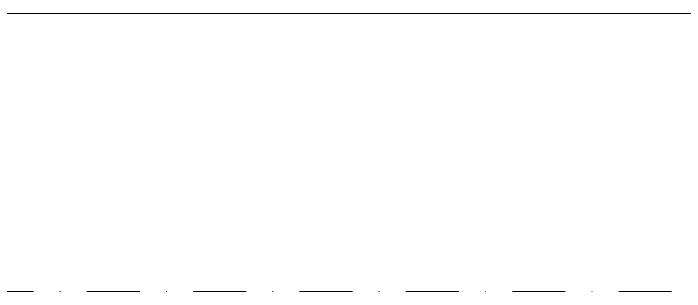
# Model space of a CAD drawing. Extents: x -9058 to 11890, y 0 to 7444.
# Drawn here: x 1525.7 to 1652.5, y 2960.9 to 3013.5 of the extents above; entities that cross this region are included whole.
import ezdxf
from ezdxf.enums import TextEntityAlignment as Align

# ---------------------------------------------------------------- set-up
doc = ezdxf.new("R2010")
doc.units = 0
doc.header["$LTSCALE"] = 10
doc.header["$MEASUREMENT"] = 0
doc.linetypes.add('DASHDOT', pattern=[1, 0.5, -0.25, 0, -0.25])
doc.layers.get('0').update_dxf_attribs({"color": 9, "lineweight": 9})
for name, color, linetype, lineweight in [('21', 9, 'Continuous', 9), ('21 @ 10 (2)', 9, 'Continuous', 9), ('21 @ 10 (3)', 9, 'Continuous', 9), ('21 @ 20', 9, 'Continuous', 9), ('24', 9, 'DASHDOT', 9)]:
    doc.layers.add(name, color=color, linetype=linetype, lineweight=lineweight)
doc.styles.add('Arial', font='arial.ttf', dxfattribs={"height": 2.5})

# ---------------------------------------------------------------- blocks, each defined once
blk = doc.blocks.new('AKS')
at = {"layer": '24', "ltscale": 2}
blk.add_lwpolyline([(1077.4, 2945.87), (1745.06, 2945.87)], dxfattribs=at)
blk = doc.blocks.new('0a_elevationtarget-p')
blk.add_lwpolyline([(16.6046, 0), (-4, 0)])
at = {"style": 'Arial'}
blk.add_attdef('BITMISKOT', text='', height=2, dxfattribs=at).set_placement((4.5, 0), align=Align.BOTTOM_LEFT)
blk.add_attdef('KABAKOT', text='', height=2, dxfattribs=at).set_placement((4.5, -0.5921), align=Align.TOP_LEFT)
blk = doc.blocks.new('*U656')
at = {"layer": '21 @ 10 (2)', "xscale": 10, "yscale": 10, "zscale": -10, "rotation": 180}
blk.add_blockref('0a_elevationtarget-p', (1705.85, 3013.5), dxfattribs=at)
at = {"layer": '21 @ 10 (3)', "xscale": 10, "yscale": 10, "zscale": -10, "rotation": 180}
blk.add_blockref('0a_elevationtarget-p', (1705.85, 3013.5), dxfattribs=at)
at = {"layer": '21 @ 20', "xscale": 20, "yscale": 20, "zscale": -20, "rotation": 180}
blk.add_blockref('0a_elevationtarget-p', (1705.85, 3013.5), dxfattribs=at)

msp = doc.modelspace()

# ---------------------------------------------------------------- block references
msp.add_blockref('AKS', (20, 15))
at = {"layer": '21', "color": 6}
msp.add_blockref('*U656', (0, 0), dxfattribs=at)

doc.saveas('drawing.dxf')
